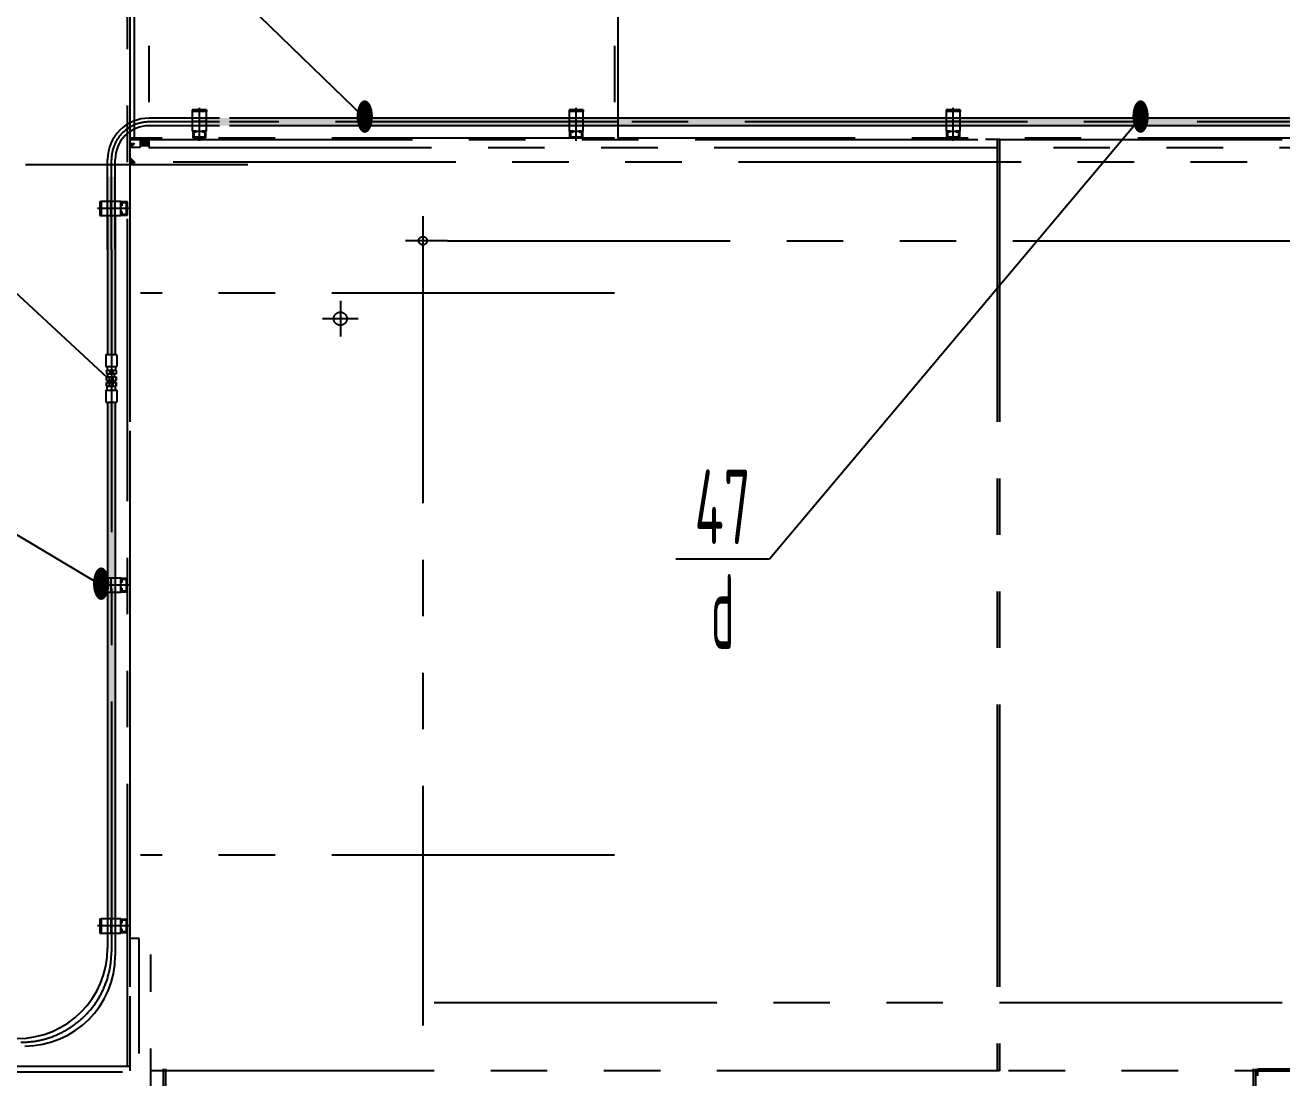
# Model space of a CAD drawing. Header units: millimetres. Extents: x 0 to 25200, y 0 to 17820.
# Drawn here: x 5097 to 8432, y 6249 to 9043 of the extents above; entities that cross this region are included whole.
import ezdxf
from ezdxf.enums import TextEntityAlignment as Align

# ---------------------------------------------------------------- set-up
doc = ezdxf.new("R2010")
doc.units = ezdxf.units.MM
doc.header["$LTSCALE"] = 600
for name, pattern in [('F', [0.75, 0.5, -0.25]), ('G', [2, 1.25, -0.25, 0.25, -0.25]), ('K', [2.5, 1.25, -0.25, 0.25, -0.25, 0.25, -0.25])]:
    doc.linetypes.add(name, pattern=pattern)
for name, color, linetype in [('01', 7, 'Continuous'), ('02', 1, 'Continuous'), ('04', 2, 'F'), ('05', 4, 'G'), ('07', 6, 'K'), ('11', 3, 'Continuous')]:
    doc.layers.add(name, color=color, linetype=linetype)
doc.styles.get("Standard").update_dxf_attribs({"font": 'isocp', "width": 0.707, "bigfont": 'intecad.shx'})

msp = doc.modelspace()

# ---------------------------------------------------------------- hatches: boundary and pattern name
at = {"layer": '07', "linetype": 'K'}
for points in [[(5425.754, 8723.696), (5425.754, 8730.946), (5412.754, 8743.696), (5402.754, 8743.696), (5402.754, 8723.696)], [(5375.154, 8717.766), (5375.154, 8729.277), (5387.754, 8729.277)]]:
    msp.add_hatch(color=6, dxfattribs=at).paths.add_polyline_path(points)
h = msp.add_hatch(dxfattribs=at)
h.set_pattern_fill('ANGLE', color=6, style=0)
h.set_pattern_definition([(360, (-3275.3534, 20755.298), (-2e-13, -6.985), [5.08, -1.905]), (270, (-3275.3534, 20755.298), (-6.985, 2e-13), [5.08, -1.905])])
h.paths.add_polyline_path([(5425.754, 8730.946), (5412.754, 8743.696), (5425.754, 8743.696)])
h = msp.add_hatch(color=6, dxfattribs=at)
h.paths.add_polyline_path([(5388.154, 8678.777), (5375.154, 8678.777), (5375.154, 8691.777)])
h.paths.add_polyline_path([(5375.154, 8671.81), (5375.154, 8678.777), (5388.154, 8678.777)])

# ---------------------------------------------------------------- linework, layer by layer
at = {"layer": '01', "color": 7, "linetype": 'Continuous'}
for p, q in [((5540.91, 8818.323), (5540.91, 8814.573)), ((5578.41, 8818.323), (5540.91, 8818.323)), ((5540.91, 8814.573), (5540.91, 8762.073)), ((5578.41, 8814.573), (5540.91, 8814.573)), ((5578.41, 8818.323), (5578.41, 8814.573)), ((5578.41, 8762.073), (5578.41, 8814.573)), ((6540.91, 8818.323), (6540.91, 8814.573)), ((6578.41, 8818.323), (6540.91, 8818.323)), ((6540.91, 8814.573), (6540.91, 8762.073)), ((6578.41, 8814.573), (6540.91, 8814.573)), ((6578.41, 8818.323), (6578.41, 8814.573)), ((6578.41, 8762.073), (6578.41, 8814.573)), ((7540.91, 8818.323), (7540.91, 8814.573)), ((7578.41, 8818.323), (7540.91, 8818.323)), ((7540.91, 8814.573), (7540.91, 8762.073)), ((7578.41, 8814.573), (7540.91, 8814.573)), ((7578.41, 8818.323), (7578.41, 8814.573)), ((7578.41, 8762.073), (7578.41, 8814.573)), ((5540.91, 8788.323), (5578.41, 8788.323)), ((6540.91, 8788.323), (6578.41, 8788.323)), ((7540.91, 8788.323), (7578.41, 8788.323)), ((5540.91, 8762.073), (5578.41, 8762.073)), ((5542.16, 8762.073), (5542.16, 8744.573)), ((5552.16, 8762.073), (5542.16, 8762.073)), ((5542.16, 8744.573), (5577.16, 8744.573)), ((5544.66, 8759.573), (5544.66, 8747.073)), ((5552.16, 8759.573), (5544.66, 8759.573)), ((5544.66, 8747.073), (5574.66, 8747.073)), ((5552.16, 8759.573), (5552.16, 8762.073)), ((5567.16, 8759.573), (5567.16, 8762.073)), ((5577.16, 8762.073), (5567.16, 8762.073)), ((5574.66, 8759.573), (5567.16, 8759.573)), ((5574.66, 8747.073), (5574.66, 8759.573)), ((5577.16, 8744.573), (5577.16, 8762.073)), ((6540.91, 8762.073), (6578.41, 8762.073)), ((6542.16, 8762.073), (6542.16, 8744.573)), ((6552.16, 8762.073), (6542.16, 8762.073)), ((6542.16, 8744.573), (6577.16, 8744.573)), ((6544.66, 8759.573), (6544.66, 8747.073)), ((6552.16, 8759.573), (6544.66, 8759.573)), ((6544.66, 8747.073), (6574.66, 8747.073)), ((6552.16, 8759.573), (6552.16, 8762.073)), ((6567.16, 8759.573), (6567.16, 8762.073)), ((6577.16, 8762.073), (6567.16, 8762.073)), ((6574.66, 8759.573), (6567.16, 8759.573)), ((6574.66, 8747.073), (6574.66, 8759.573)), ((6577.16, 8744.573), (6577.16, 8762.073)), ((7540.91, 8762.073), (7578.41, 8762.073)), ((7542.16, 8762.073), (7542.16, 8744.573)), ((7552.16, 8762.073), (7542.16, 8762.073)), ((7542.16, 8744.573), (7577.16, 8744.573)), ((7544.66, 8759.573), (7544.66, 8747.073)), ((7552.16, 8759.573), (7544.66, 8759.573)), ((7544.66, 8747.073), (7574.66, 8747.073)), ((7552.16, 8759.573), (7552.16, 8762.073)), ((7567.16, 8759.573), (7567.16, 8762.073)), ((7577.16, 8762.073), (7567.16, 8762.073)), ((7574.66, 8759.573), (7567.16, 8759.573)), ((7574.66, 8747.073), (7574.66, 8759.573)), ((7577.16, 8744.573), (7577.16, 8762.073)), ((5295.404, 8575.355), (5295.404, 8537.855)), ((5295.404, 8575.355), (5299.154, 8575.355)), ((5351.654, 8575.355), (5299.154, 8575.355)), ((5299.154, 8575.355), (5299.154, 8537.855)), ((5325.404, 8537.855), (5325.404, 8575.355)), ((5351.654, 8537.855), (5351.654, 8575.355)), ((5369.154, 8574.105), (5351.654, 8574.105)), ((5351.654, 8574.105), (5351.654, 8564.105)), ((5366.654, 8571.605), (5354.154, 8571.605)), ((5354.154, 8571.605), (5354.154, 8564.105)), ((5366.654, 8541.605), (5366.654, 8571.605)), ((5369.154, 8539.105), (5369.154, 8574.105)), ((5295.404, 8537.855), (5299.154, 8537.855)), ((5299.154, 8537.855), (5351.654, 8537.855)), ((5316.348, 8537.855), (5316.348, 8169.49)), ((5336.348, 8537.855), (5336.348, 8169.49)), ((5354.154, 8564.105), (5351.654, 8564.105)), ((5354.154, 8549.105), (5351.654, 8549.105)), ((5351.654, 8549.105), (5351.654, 8539.105)), ((5351.654, 8539.105), (5369.154, 8539.105)), ((5354.154, 8549.105), (5354.154, 8541.605)), ((5354.154, 8541.605), (5366.654, 8541.605)), ((5311.122, 8137.49), (5341.123, 8137.49)), ((5313.623, 8137.49), (5338.623, 8137.49)), ((5313.623, 8127.49), (5338.623, 8127.49)), ((5313.623, 8127.49), (5338.623, 8127.49)), ((5313.623, 8117.49), (5338.623, 8117.49)), ((5313.623, 8117.49), (5338.623, 8117.49)), ((5313.623, 8110.06), (5338.623, 8110.06)), ((5311.123, 8074.637), (5341.123, 8074.637)), ((5313.623, 8100.06), (5338.623, 8100.06)), ((5313.623, 8094.637), (5338.623, 8094.637)), ((5313.623, 8084.637), (5338.623, 8084.637)), ((5316.348, 8042.637), (5316.348, 6593.518)), ((5336.348, 8042.637), (5336.348, 6573.518)), ((5295.404, 7575.355), (5299.154, 7575.355)), ((5295.404, 7575.355), (5295.404, 7537.855)), ((5351.654, 7575.355), (5299.154, 7575.355)), ((5299.154, 7575.355), (5299.154, 7537.855)), ((5325.404, 7537.855), (5325.404, 7575.355)), ((5351.654, 7537.855), (5351.654, 7575.355)), ((5369.154, 7574.105), (5351.654, 7574.105)), ((5351.654, 7574.105), (5351.654, 7564.105)), ((5366.654, 7571.605), (5354.154, 7571.605)), ((5354.154, 7571.605), (5354.154, 7564.105)), ((5366.654, 7541.605), (5366.654, 7571.605)), ((5369.154, 7539.105), (5369.154, 7574.105)), ((5295.404, 7537.855), (5299.154, 7537.855)), ((5299.154, 7537.855), (5351.654, 7537.855)), ((5354.154, 7564.105), (5351.654, 7564.105)), ((5354.154, 7549.105), (5351.654, 7549.105)), ((5351.654, 7549.105), (5351.654, 7539.105)), ((5351.654, 7539.105), (5369.154, 7539.105)), ((5354.154, 7549.105), (5354.154, 7541.605)), ((5354.154, 7541.605), (5366.654, 7541.605)), ((5295.404, 6670.975), (5295.404, 6633.475)), ((5295.404, 6670.975), (5299.154, 6670.975)), ((5299.154, 6670.975), (5299.154, 6633.475)), ((5351.654, 6670.975), (5299.154, 6670.975)), ((5325.404, 6633.475), (5325.404, 6670.975)), ((5351.654, 6633.475), (5351.654, 6670.975)), ((5351.654, 6669.725), (5351.654, 6659.725)), ((5369.154, 6669.725), (5351.654, 6669.725)), ((5369.154, 6634.725), (5369.154, 6669.725)), ((5354.154, 6659.725), (5351.654, 6659.725)), ((5351.654, 6644.725), (5351.654, 6634.725)), ((5354.154, 6644.725), (5351.654, 6644.725)), ((5354.154, 6667.225), (5354.154, 6659.725)), ((5366.654, 6667.225), (5354.154, 6667.225)), ((5354.154, 6644.725), (5354.154, 6637.225)), ((5354.154, 6637.225), (5366.654, 6637.225)), ((5366.654, 6637.225), (5366.654, 6667.225)), ((5295.404, 6633.475), (5299.154, 6633.475)), ((5299.154, 6633.475), (5351.654, 6633.475)), ((5351.654, 6634.725), (5369.154, 6634.725))]:
    msp.add_line(p, q, dxfattribs=at)
at = {"layer": '01'}
for p, q in [((5612.859, 8796.54), (5426.348, 8796.54)), ((5612.859, 8776.54), (5426.348, 8776.54)), ((6670.754, 8796.54), (5639.364, 8796.54)), ((6670.754, 8776.54), (5639.364, 8776.54)), ((13766.754, 8796.54), (6670.754, 8796.54)), ((13746.754, 8776.54), (6670.754, 8776.54)), ((5316.348, 8447.922), (5316.348, 8686.54)), ((5336.348, 8447.922), (5336.348, 8686.54)), ((5311.122, 8169.49), (5311.122, 8137.49)), ((5311.122, 8169.49), (5341.123, 8169.49)), ((5313.623, 8169.49), (5338.623, 8169.49)), ((5315.43, 8137.49), (5315.43, 8127.49)), ((5315.43, 8137.49), (5315.43, 8127.49)), ((5336.817, 8137.49), (5336.817, 8127.49)), ((5336.817, 8137.49), (5336.817, 8127.49)), ((5341.123, 8168.119), (5341.123, 8137.49)), ((5313.623, 8127.49), (5313.623, 8117.49)), ((5313.623, 8127.49), (5313.623, 8117.49)), ((5313.623, 8127.49), (5313.623, 8117.49)), ((5313.623, 8110.06), (5313.623, 8100.06)), ((5313.623, 8100.06), (5313.623, 8110.06)), ((5317.02, 8110.06), (5317.02, 8117.49)), ((5321.418, 8127.49), (5321.418, 8117.49)), ((5321.418, 8127.49), (5321.418, 8117.49)), ((5321.418, 8100.06), (5321.418, 8110.06)), ((5330.829, 8127.49), (5330.829, 8117.49)), ((5330.829, 8127.49), (5330.829, 8117.49)), ((5330.829, 8100.06), (5330.829, 8110.06)), ((5334.838, 8110.06), (5334.838, 8117.49)), ((5338.623, 8127.49), (5338.623, 8117.49)), ((5338.623, 8127.49), (5338.623, 8117.49)), ((5338.623, 8127.49), (5338.623, 8117.49)), ((5338.623, 8110.06), (5338.623, 8100.06)), ((5338.623, 8100.06), (5338.623, 8110.06)), ((5311.123, 8074.637), (5311.123, 8042.637)), ((5313.623, 8094.637), (5313.623, 8084.637)), ((5313.623, 8084.637), (5313.623, 8094.637)), ((5315.43, 8074.637), (5315.43, 8084.637)), ((5317.02, 8094.637), (5317.02, 8100.06)), ((5321.418, 8084.637), (5321.418, 8094.637)), ((5330.829, 8084.637), (5330.829, 8094.637)), ((5334.651, 8094.637), (5334.651, 8100.06)), ((5336.817, 8074.637), (5336.817, 8084.637)), ((5338.623, 8094.637), (5338.623, 8084.637)), ((5338.623, 8084.637), (5338.623, 8094.637)), ((5341.123, 8074.637), (5341.123, 8042.637)), ((5311.123, 8042.637), (5341.123, 8042.637))]:
    msp.add_line(p, q, dxfattribs=at)
at = {"layer": '01', "const_width": 20}
for points in [[(13720.16, 8786.54), (5559.66, 8786.54)], [(5326.348, 8641.142), (5326.348, 8169.49)], [(5326.348, 8042.637), (5326.348, 6670.975)]]:
    msp.add_lwpolyline(points, dxfattribs=at)
at = {"layer": '01'}
for centre, radius, start, end in [((5426.348, 8686.54), 110, 90, 180), ((5426.348, 8686.54), 90, 90, 180), ((5076.348, 6593.518), 240, 270, 0), ((5096.348, 6573.518), 240, 270, 0)]:
    msp.add_arc(centre, radius, start, end, dxfattribs=at)
at = {"layer": '02'}
for p, q in [((5998.574, 8796.54), (3123.816, 11583.941)), ((5316.348, 8106.794), (3617.827, 9679.52)), ((5299.154, 7556.605), (3123.816, 8857.111)), ((8056.914, 8796.54), (7072.194, 7625.733)), ((5098.433, 8673.437), (5687.916, 8673.437)), ((7072.194, 7625.733), (6824.194, 7625.733))]:
    msp.add_line(p, q, dxfattribs=at)
msp.add_spline([(5375.154, 15618.696), (4565.296, 13179.811), (4413.176, 10095.802), (3883.249, 8242.832), (1865.154, 7092.624), (1865.154, 6262.624)], degree=3, dxfattribs=at)
at = {"layer": '04'}
msp.add_line((7683.737, 8739.987), (7645.737, 8739.987), dxfattribs=at)
at = {"layer": '05', "color": 4, "linetype": 'G'}
for p, q in [((5559.66, 8736.414), (5559.66, 8823.979)), ((6559.66, 8736.414), (6559.66, 8823.979)), ((7559.66, 8736.414), (7559.66, 8823.979)), ((5612.859, 8786.54), (5426.348, 8786.54)), ((6670.754, 8786.54), (5639.364, 8786.54)), ((13756.754, 8786.54), (6670.754, 8786.54)), ((5326.348, 8447.922), (5326.348, 8686.54)), ((5377.313, 8556.605), (5289.748, 8556.605)), ((5326.348, 8447.922), (5326.348, 6583.518)), ((5377.313, 7556.605), (5289.748, 7556.605)), ((5377.313, 6652.225), (5289.748, 6652.225))]:
    msp.add_line(p, q, dxfattribs=at)
for centre, radius, start, end in [((5426.348, 8686.54), 100, 90, 180), ((5086.348, 6583.518), 240, 270, 0)]:
    msp.add_arc(centre, radius, start, end, dxfattribs=at)
at = {"layer": '07', "color": 6, "linetype": 'K'}
for p, q in [((5387.754, 8743.696), (5387.754, 13188.696)), ((5425.754, 13188.705), (5425.754, 8743.705)), ((6660.754, 13188.696), (6660.754, 8743.696)), ((5375.154, 13163.196), (5375.154, 8769.196)), ((5369.154, 6279.696), (5369.154, 10966.196)), ((5375.154, 10966.196), (5375.154, 6279.696)), ((6670.754, 8743.205), (6670.754, 10153.205)), ((5374.754, 8740.186), (7682.754, 8740.186)), ((5374.754, 8740.186), (5374.754, 6267.186)), ((5425.754, 8743.696), (5375.154, 8743.696)), ((5425.754, 8743.696), (5387.754, 8743.696)), ((5402.754, 8743.696), (5402.754, 8718.696)), ((6660.754, 8743.696), (5403.754, 8743.696)), ((5425.754, 8730.946), (5412.754, 8743.696)), ((5425.754, 8743.696), (5425.754, 8718.196)), ((5425.754, 8743.696), (5425.754, 8718.196)), ((13299.745, 8743.205), (6670.754, 8743.205)), ((7676.754, 8740.186), (7676.754, 6267.186)), ((7682.754, 8740.186), (7682.754, 6267.186)), ((7682.754, 8740.186), (10556.754, 8740.186)), ((5387.754, 8729.277), (5375.154, 8717.766)), ((5375.154, 8729.277), (5387.754, 8729.277)), ((5375.154, 8729.277), (5387.754, 8729.277)), ((5402.754, 8718.696), (5375.154, 8718.696)), ((5402.754, 8723.696), (5425.754, 8723.696)), ((5425.754, 8718.196), (14328.745, 8718.196)), ((5375.154, 8691.777), (5388.154, 8678.777)), ((5388.154, 8678.777), (5375.154, 8671.81)), ((5489.754, 8680.196), (13826.745, 8680.196)), ((6152.754, 8536.468), (6152.754, 8405.905)), ((6152.754, 8524.46), (6152.754, 6388.331)), ((6152.754, 8517.016), (6152.754, 8425.356)), ((6198.584, 8471.186), (6106.924, 8471.186)), ((6218.036, 8471.186), (6117.424, 8471.186)), ((6218.036, 8471.186), (9083.529, 8471.186)), ((6218.036, 8471.186), (6280.812, 8471.186)), ((6660.754, 8332.09), (5403.754, 8332.09)), ((5933.754, 8311.479), (5933.754, 8216.893)), ((5981.048, 8264.186), (5886.461, 8264.186)), ((6660.754, 6840.451), (5403.754, 6840.451)), ((5400.154, 6618.696), (5375.154, 6618.696)), ((5400.154, 6313.696), (5400.154, 6618.696)), ((5431.3, 4977.006), (5431.3, 6576.736)), ((6182.583, 6449.186), (9167.422, 6449.186)), ((1865.154, 6279.696), (5375.154, 6279.696)), ((5463.65, 6273.186), (5463.65, 5054.186)), ((5469.65, 6273.186), (5469.65, 5054.186)), ((8355.65, 6273.186), (8355.65, 5054.186)), ((8361.65, 6273.186), (8361.65, 5054.186)), ((8361.65, 6273.186), (8361.65, 5054.186)), ((8367.65, 6273.186), (12025.65, 6273.186)), ((8367.65, 5054.186), (8367.65, 6273.186)), ((5356.154, 6263.696), (1865.154, 6263.696)), ((7682.754, 6267.186), (5374.754, 6267.186)), ((10556.754, 6267.186), (7682.754, 6267.186)), ((8361.65, 6267.186), (8361.65, 5048.186)), ((8367.65, 6267.186), (9560.76, 6267.186))]:
    msp.add_line(p, q, dxfattribs=at)
for centre, radius in [((6152.754, 8471.186), 11), ((5933.754, 8264.186), 17.5)]:
    msp.add_circle(centre, radius, dxfattribs=at)

# ---------------------------------------------------------------- texts
at = {"layer": '02', "width": 0.605172}
for p, p2 in [((5974.574, 8756.54), (6022.574, 8756.54)), ((8032.914, 8756.54), (8080.914, 8756.54)), ((5275.154, 7516.605), (5323.154, 7516.605))]:
    msp.add_text('●', height=80, dxfattribs=at).set_placement(p, p2, align=Align.FIT)
at = {"layer": '11'}
for s, height, width, p, p2 in [('47', 197.9899, 0.556706, (6873.794, 7665.733), (7022.594, 7665.733)), ('d', 197.99, 0.560771, (6917.662, 7387.743), (6978.727, 7387.743))]:
    msp.add_text(s, height=height, dxfattribs=dict(at, width=width)).set_placement(p, p2, align=Align.FIT)

doc.saveas('drawing.dxf')
